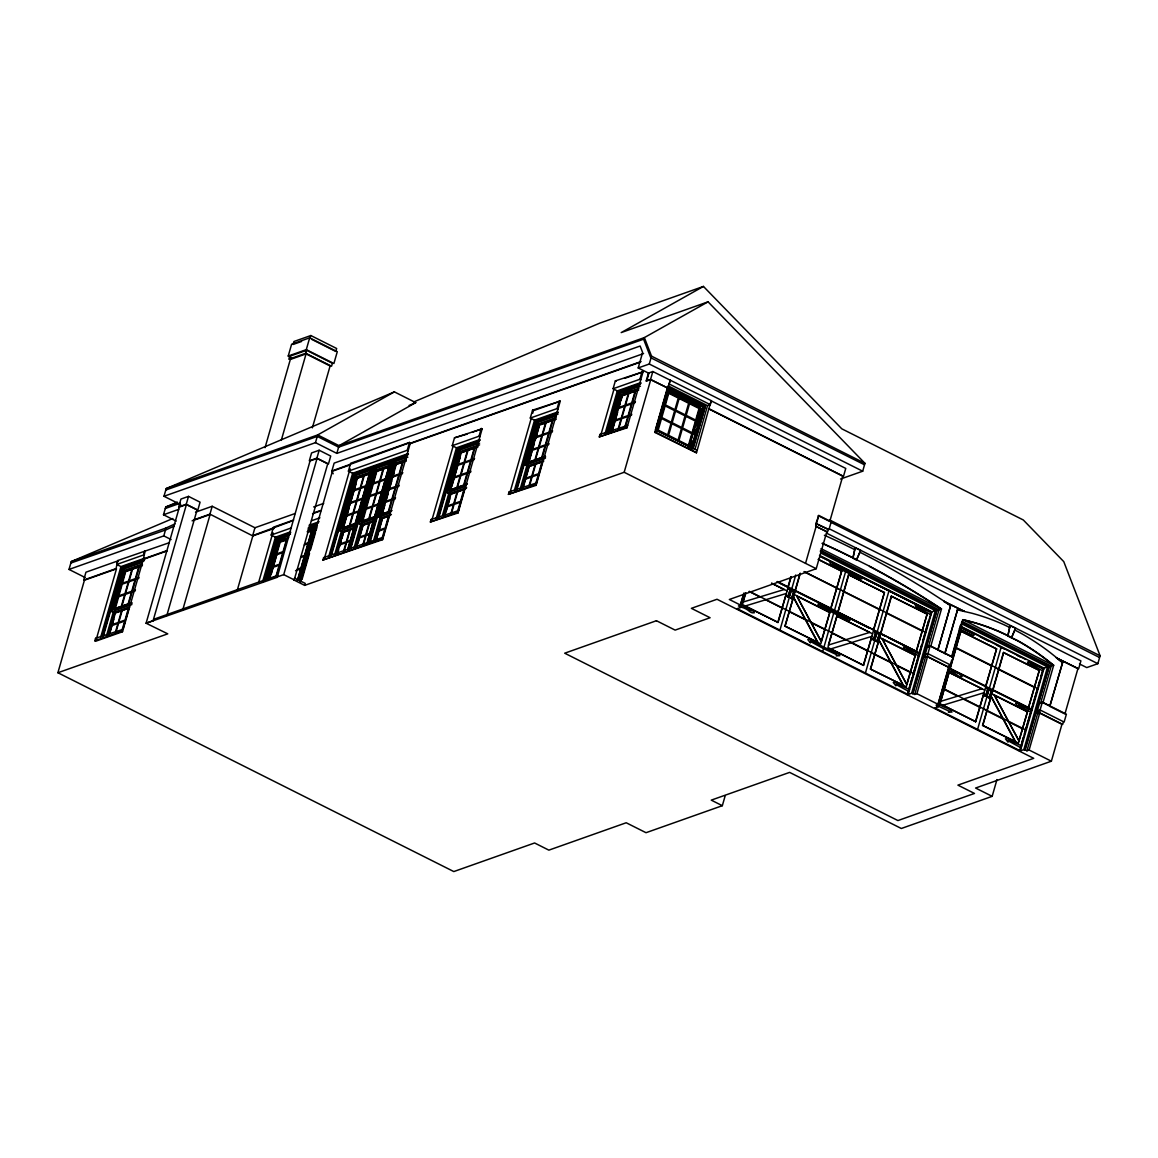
<?xml version="1.0" encoding="UTF-8"?>
<svg xmlns="http://www.w3.org/2000/svg" width="1158" height="1158" viewBox="0 0 1158 1158"><rect width="100%" height="100%" fill="white"/><g stroke="black" fill="none" stroke-linecap="round" stroke-linejoin="round"><path stroke-width="1.5" d="M852.91 558.228L855.125 547.835L852.91 558.228L856.471 560.023L860.756 550.412L855.125 547.835M1007.822 636.031L1010.037 625.638L1007.822 636.031L1011.383 637.826L1015.682 628.215L1010.037 625.638M85.127 577.524L69.017 569.432L71.275 561.558L172.86 518.509M725.226 795.618L722.331 805.693L646.019 832.703L626.203 822.759L548.863 850.146L534.605 842.981L453.806 871.569L57.9 672.74L84.433 580.201L116.48 568.853L96.432 638.753L95.549 638.304L94.84 640.765L95.723 641.214L122.531 631.732L143.274 559.372L167.114 550.933M144.403 558.286L120.953 566.595L116.712 564.467L117.841 560.53L168.923 542.827M118.29 560.747L85.953 572.197L83.694 580.071L116.032 568.621L117.841 560.53M100.76 637.001L120.953 566.595M101.933 636.553L121.836 567.159L144.663 559.082M102.599 636.886L122.502 567.492L143.708 559.994M103.467 635.699L122.791 568.274L144.432 560.617M115.713 612.611L111.877 611.67L124.138 568.94L142.448 562.47M132.026 603.347L113.614 609.296L124.731 570.503L142.477 564.221M106.565 635.539L113.223 612.35M114.28 609.629L125.397 570.836L141.537 565.133M107.81 634.845L114.381 611.931M114.946 609.962L125.701 571.618L131.911 569.418L128.581 581.041L122.372 583.241M108.953 633.542L115.047 612.264L129.566 607.125M109.359 633.947L111.733 625.653L117.957 623.453L115.568 631.747M110.082 632.239L113.846 619.154M116.147 631.544L118.536 623.25L124.746 621.05L121.633 631.284L94.84 640.765M116.712 564.467L143.52 554.986L144.649 551.049M122.951 629.141L125.325 620.833M125.614 619.848L128.943 608.24M143.274 559.372L145.097 551.266M163.987 496.275L166.202 488.56L394.386 391.882L415.751 402.622L339.048 445.671L336.833 453.386L315.468 442.66L163.987 496.275L180.778 504.714M176.161 521.114L163.495 514.76L165.71 507.03L177.348 502.094M69.017 569.432L163.799 535.879L166.057 528.005L175.046 523.879M186.25 504.251L188.508 496.377L200.073 502.181L197.815 510.056L186.25 504.251L178.679 506.929L180.938 499.055L188.508 496.377M186.409 504.584L179.403 507.045L146.096 623.221L153.088 620.746L186.409 504.584L197.077 509.94L166.81 615.506M193.429 520L209.945 514.152L212.203 506.278L254.934 527.744L295.203 513.486M182.805 609.687L210.105 514.485L192.098 520.854M288.226 356.042L291.613 344.23L309.678 337.832L337.282 351.699L333.895 363.511L306.291 349.644L288.226 356.042L291.295 357.576M265.037 447.683L290.325 359.472L306.059 353.899L330.102 365.971L312.356 427.852M254.934 527.744L252.676 535.618L292.366 520.854M237.419 589.697L252.835 535.937L274.099 528.41M306.291 349.644L309.678 337.832M305.755 353.248L306.595 350.295L332.418 363.265L331.564 366.218L305.755 353.248L288.849 359.226L289.703 356.273L306.595 350.295M309.982 338.483L310.836 335.531L336.645 348.5L335.806 351.453L311.603 339.294M281.264 440.387L306.059 353.899M290.528 531.826L275.401 537.182L271.175 535.054L273.433 527.179L293.611 520.043M258.683 582.199L272.883 532.666M262.504 582.141L275.401 537.182M264.169 579.999L276.284 537.746L290.745 532.637M264.835 580.332L276.95 538.094L289.804 533.534M265.052 581.403L277.254 538.861L290.455 534.185M267.209 579.232L278.586 539.541L288.487 536.038M267.918 580.39L279.194 541.09L288.646 537.746M269.09 579L279.86 541.423L287.734 538.644M269.597 579.029L272.926 567.406L279.15 565.205L275.821 576.829L271.16 578.479M271.247 574.151L277.182 553.408M276.4 576.626L279.729 565.003M280.004 564.018L283.348 552.409M283.623 551.425L286.952 539.802M153.102 620.746L154.246 619.081L277.761 575.352L277.196 577.321L310.054 460.927L317.046 458.452L327.728 463.822L294.132 580.1L294.697 578.131L305.234 583.415L304.67 585.383L294.132 580.1M315.468 442.66L317.683 434.93L394.386 391.882M316.901 458.119L319.159 450.245L330.725 456.064L328.467 463.938L316.901 458.119L309.316 460.812L311.574 452.937L319.159 450.245M276.748 577.104L283.739 574.629L317.046 458.452M297.302 580.694L313.384 524.617L310.17 525.761M298.055 578.913L310.778 534.547M311.256 532.839L313.181 526.152L308.231 527.903M298.547 578.87L301.514 568.491M302.513 565.886L308.462 544.303M309.36 541.278L310.937 535.662M311.849 532.637L313.167 528.034M299.053 580.086L315.121 524.009L318.334 522.866M299.719 580.419L315.787 524.342L315.121 524.009M299.98 581.302L316.091 525.124L317.422 525.79M333.186 473.781L331.883 470.988L334.141 463.113L643.573 353.566M300.689 581.924L332.447 471.176L349.745 465.038M302.064 579.376L309.533 553.321M310.532 549.847L315.512 532.477M315.989 530.813L316.945 527.469M639.824 362.353L410.164 443.659L382.632 539.657L322.908 560.038L323.603 557.577L383.341 537.182M408.108 453.618L352.625 473.26L348.399 471.132L350.657 463.258L409.498 442.428L410.164 443.659M331.883 470.988L408.253 443.239M324.501 558.026L350.092 468.744M328.829 556.245L352.625 473.26M330.001 555.826L353.508 473.825L371.182 467.571L347.661 549.572M331.159 554.436L354.174 474.158L371.848 467.904M331.521 555.015L354.478 474.939L370.98 469.091L348.022 549.167M354.811 527.961L343.781 531.869L339.945 530.943L355.81 475.605L370.661 470.351M370.589 472.146L356.418 477.168L341.682 528.555L355.853 523.546M334.633 554.798L341.277 531.609M335.878 554.117L342.45 531.204M343.014 529.235L348.963 508.492M349.948 505.033L355.897 484.29M336.544 554.45L343.115 531.536L354.145 527.628M336.949 554.87L339.801 544.911L346.01 542.711L343.637 551.02M337.21 554.783L338.614 549.876M339.555 546.605L340.959 541.683M341.899 538.412L343.318 533.505M344.216 550.803L346.604 542.509L351.265 540.858M348.341 549.905L351.308 539.541M352.293 536.082L365.262 490.702M366.174 487.677L370.965 470.973M358.126 516.454L359.545 511.474L353.335 513.674L350.006 525.298L356.215 523.098M363.916 496.232L365.349 491.253M349.412 548.95L372.934 466.949L390.593 460.696L367.086 542.697M350.584 547.56L373.6 467.282L391.274 461.029M350.932 548.139L373.889 468.064L390.405 462.216L367.926 540.583M374.222 521.086L363.207 524.994L359.371 524.067L375.235 468.729L390.087 463.475M390.014 465.27L375.829 470.293L361.093 521.679L375.945 517.004M354.058 547.922L360.703 524.733M361.759 522.026L376.495 470.626L389.102 466.167M355.289 547.242L361.861 524.328M362.425 522.359L376.799 471.407L383.009 469.207L379.679 480.831L373.469 483.016M355.969 547.575L362.541 524.661L375.134 520.203M356.838 546.344L359.226 538.036L365.436 535.836L363.062 544.144M358.039 543.001L359.443 538.094M360.384 534.822L363.207 524.994M363.641 543.927L366.015 535.633L370.676 533.983M370.734 532.666L388.654 470.003M389.059 468.715L390.825 462.563M376.596 512.907L378.97 504.613L372.76 506.799L369.431 518.422L375.641 516.222M384.774 484.377L386.193 479.398L379.983 481.598L376.654 493.221L382.864 491.021M386.931 476.835L388.292 472.117M368.837 542.074L392.345 460.073L408.412 454.385M369.995 540.685L393.011 460.406L407.471 455.297M370.357 541.264L393.315 461.188L406.516 456.513M390.492 515.339L382.618 518.118L378.782 517.192L394.646 461.868L407.862 457.193M406.284 459.509L395.254 463.417L380.519 514.803L391.534 510.91M373.947 539.396L380.114 517.858M381.185 515.151L395.92 463.75L405.372 460.406M374.714 540.366L381.286 517.452M381.851 515.484L384.818 505.105M385.817 501.66L388.292 493.019M389.291 489.559L391.766 480.917M392.75 477.458L394.241 472.276M375.38 540.699L381.952 517.785L391.404 514.442M376.263 539.469L378.637 531.16L384.861 528.96L381.749 539.208L322.908 560.038M376.524 539.396L382.618 518.118M348.399 471.132L407.24 450.303L409.498 442.428M382.574 538.716L385.44 528.757M385.715 527.773L389.045 516.164M479.904 439.519L456.455 447.813L452.228 445.7L454.486 437.825L482.177 428.778L458.047 512.951L430.356 521.997L431.051 519.537L458.742 510.49M453.125 446.148L431.948 519.985L431.051 519.537M436.276 518.219L456.455 447.813M437.449 517.771L457.338 448.392L480.179 440.301M438.607 516.381L458.003 448.725L479.209 441.227M438.969 516.931L458.307 449.507L478.283 442.428M465.748 488.69L451.229 493.829L447.393 492.903L459.639 450.173L479.615 443.109M479.6 444.875L460.247 451.736L449.13 490.529L466.877 484.247M442.559 515.107L448.725 493.569M449.796 490.862L460.913 452.069L477.053 446.351M443.326 516.077L449.897 493.163M451.909 486.128L460.131 457.468M443.992 516.41L450.563 493.496L466.688 487.793M444.875 515.18L447.249 506.871L453.458 504.685L451.084 512.98M446.062 511.836L447.48 506.929M448.407 503.658L449.825 498.751M451.663 512.777L454.052 504.468L460.262 502.268L457.149 512.516L430.356 521.997M452.228 445.7L479.036 436.204L481.294 428.33M457.989 512.024L460.841 502.065M461.13 501.081L464.459 489.458M557.982 411.886L534.533 420.18L530.292 418.067L532.55 410.178L560.24 401.146L536.111 485.318L508.42 494.365L509.129 491.904L536.82 482.857M531.189 418.501L510.012 492.353L509.129 491.904M532.694 413.261L533.447 410.627L560.24 401.146M514.34 490.587L534.533 420.18M515.513 490.138L535.416 420.759L558.243 412.668M516.178 490.471L536.082 421.092L557.288 413.58M516.54 491.021L536.371 421.874L558.011 414.202M543.811 461.058L529.293 466.196L525.457 465.27L537.717 422.54L556.028 416.055M528.526 463.562L527.194 462.882L538.311 424.103L556.057 417.821M520.145 489.125L526.789 465.936M527.86 463.229L538.977 424.436L555.116 418.718M521.389 488.444L527.961 465.53M529.003 461.868L531.913 451.75M532.883 448.378L534.33 443.326M535.3 439.953L539.165 426.448M522.055 488.777L528.627 465.863L543.145 460.725M522.938 487.547L525.312 479.238L531.536 477.038L529.148 485.347M523.199 487.475L528.83 467.832M529.727 485.13L532.115 476.835L538.325 474.635L535.951 482.929M508.42 494.365L535.213 484.869L535.922 482.408M530.292 418.067L557.099 408.571L559.357 400.697M536.53 482.727L538.904 474.433M539.194 473.448L542.523 461.825M640.765 382.574L617.315 390.883L613.089 388.755L615.347 380.881L643.037 371.834L626.97 427.852L599.279 436.899L599.989 434.438L627.679 425.391M613.972 389.204L600.872 434.887L599.989 434.438M605.185 433.179L617.315 390.883M605.866 434.424L618.198 391.447L641.025 383.37M607.038 433.049L618.864 391.78L640.07 384.282M607.892 431.876L619.168 392.562L639.144 385.498M609.224 432.542L620.5 393.228L640.475 386.164M610.454 431.891L621.093 394.791L638.84 388.509M611.612 430.544L621.774 395.124L637.899 389.421M612.466 429.401L614.84 421.107L621.05 418.906L618.198 428.865M612.278 430.877L617.605 412.32M618.56 408.948L620.022 403.896M620.977 400.523L622.439 395.457L636.958 390.318M618.777 428.663L621.643 418.704L627.853 416.504L625.002 426.462M647.09 379.607L648.885 373.296L638.203 367.94L642.632 352.495L640.142 346.025L336.833 453.386M625.581 426.26L628.432 416.301L631.544 415.201M599.279 436.899L626.073 427.403L626.782 424.943M613.089 388.755L639.882 379.274L642.14 371.385M638.203 367.94L649.276 364.017L651.534 356.143L644.369 337.586L708.059 301.833L864.954 463.316L862.696 471.205L840.549 479.036M646.193 380.953L650.564 379.404L667.92 388.133L650.709 379.737L646.193 380.953L648.451 373.079L652.822 371.53L711.417 400.711L710.288 404.649L707.524 405.633L668.152 385.86M650.564 379.404L652.822 371.53M304.67 585.383L624.176 472.276L650.709 379.737M655.312 430.081L667.138 388.813M670.178 380.244L655.746 429.922L697.188 450.332L696.494 452.792L654.95 432.441L667.63 388.234M654.95 432.441L656.239 429.763M669.049 384.181L670.468 380.142M655.993 431.254L668.238 388.523L703.861 406.415L691.601 449.145M657.02 430.646L668.152 391.853L700.199 407.949L689.082 446.742L657.02 430.646L668.586 391.708L700.633 407.804L689.082 446.742M688.634 446.901L699.765 408.108L700.633 407.804M690.834 446.351L692.31 441.212M694.264 434.38L695.741 429.256M696.711 425.84L701.618 408.745M690.733 449.449L702.978 406.719L703.861 406.415M692.701 448.855L705.468 405.72L693.135 448.696M694.916 449.622L707.524 405.633M708.87 408.687L711.128 400.813L845.76 468.425L843.502 476.3L708.87 408.687L697.188 450.332M744.652 593.634L740.7 607.429L739.817 606.98L743.725 593.316M739.817 606.98L744.16 593.157M771.489 583.328L784.255 589.494L742.9 602.117L745.52 592.939M745.824 592.838L742.466 604.534L778.075 622.425L791.204 576.641M777.785 622.526L786.383 593.446L745.028 606.068L778.075 622.425M777.105 581.649L787.947 587.092L790.914 576.742M787.035 596.515L787.179 596.023A2.2 0.941 -63.3 0 0 788.714 594.17L789.857 590.189A2.2 0.941 -63.3 0 0 789.148 589.133L790.176 589.089A2.75 1.172 -63.3 0 1 790.928 591.029L790.089 593.982A2.75 1.172 -63.3 0 1 787.918 596.963L787.035 596.515A2.75 1.172 -63.3 0 0 789.191 593.533L790.045 590.58A2.75 1.172 -63.3 0 0 789.293 588.64M787.918 596.963L788.062 596.471A2.2 0.941 -63.3 0 0 789.611 594.619L790.74 590.638A2.2 0.941 -63.3 0 0 790.045 589.581L789.148 589.133M779.942 630.126L795.749 574.99M793.65 595.777A2.75 1.172 -63.3 0 1 791.479 598.744L790.74 597.803A2.2 0.941 -63.3 0 0 792.275 595.95L793.418 591.984A2.2 0.941 -63.3 0 0 792.709 590.927L793.737 590.87A2.75 1.172 -63.3 0 1 794.489 592.824M791.479 598.744L791.623 598.252A2.2 0.941 -63.3 0 0 793.172 596.399L794.301 592.433A2.2 0.941 -63.3 0 0 793.606 591.376L792.709 590.927M784.907 626.102L793.505 597.021L817.953 642.458L784.907 626.102L820.805 643.891L830.156 611.279M830.966 608.442L795.068 590.667L800.004 573.427M785.196 626L800.294 573.326M815.941 523.532L818.778 515.455L831.241 521.708L828.983 529.582L815.941 523.532L828.245 529.467L827.55 531.927L815.681 526.224L816.39 523.763M816.52 523.329L818.778 515.455M815.97 526.123L816.68 523.662M805.534 563.367L816.129 526.441M740.251 606.821L738.471 605.923L740.657 605.156L729.352 599.482L816.216 568.723L826.812 531.812L815.681 526.224M821.239 641.474L796.791 596.037L821.239 641.474L829.837 612.379L794.229 594.503M830.677 608.543L841.707 571.039L830.648 609.557M822.672 651.578L823.526 648.625L810.528 641.575L810.397 642.893L807.777 639.592L811.396 639.433L810.832 640.519L837.089 653.705L837.205 652.403L839.825 655.689L836.221 655.848L836.785 654.777L823.526 648.625M824.091 646.656L833.688 613.19L820.689 606.141L820.559 607.443L817.939 604.158L821.558 603.998L820.993 605.084L847.251 618.271L847.366 616.968L850.001 620.254L846.382 620.413L846.947 619.327L833.688 613.19M834.252 611.221L845.543 571.835L832.544 564.786L832.428 566.088L829.794 562.802L833.413 562.643L832.848 563.729L859.106 576.916L859.236 575.613L861.856 578.899L858.237 579.058L858.802 577.972L845.543 571.835M846.107 569.866L846.397 568.882M836.669 616.07L869.73 632.413L828.361 645.049L836.959 615.955L872.582 633.846M873.711 629.909L837.799 612.133L848.525 574.715L884.437 592.491L863.55 665.358L830.778 648.9M837.277 614.855L827.927 647.467L863.55 665.358M837.784 613.132L848.828 574.614M863.26 665.459L871.858 636.364L830.489 649.001M873.421 630.01L884.437 592.491M872.495 639.433L872.64 638.941A2.2 0.941 -63.3 0 0 874.189 637.088L875.318 633.122A2.2 0.941 -63.3 0 0 874.623 632.065L875.651 632.007A2.75 1.172 -63.3 0 1 876.403 633.962L875.549 636.914A2.75 1.172 -63.3 0 1 873.393 639.882L872.495 639.433A2.75 1.172 -63.3 0 0 874.666 636.466L875.506 633.513A2.75 1.172 -63.3 0 0 874.768 631.559M873.393 639.882L873.537 639.39A2.2 0.941 -63.3 0 0 875.072 637.537L876.215 633.571A2.2 0.941 -63.3 0 0 875.506 632.514L874.623 632.065M865.417 673.044L889.127 590.348M876.07 641.228L876.201 640.736A2.2 0.941 -63.3 0 0 877.75 638.883L878.879 634.902A2.2 0.941 -63.3 0 0 878.184 633.846L879.212 633.802A2.75 1.172 -63.3 0 1 879.964 635.742L879.11 638.695A2.75 1.172 -63.3 0 1 876.953 641.677L876.07 641.228A2.75 1.172 -63.3 0 0 878.227 638.246L879.067 635.293A2.75 1.172 -63.3 0 0 878.329 633.354M876.953 641.677L877.098 641.185A2.2 0.941 -63.3 0 0 878.633 639.332L879.776 635.351A2.2 0.941 -63.3 0 0 879.067 634.294L878.184 633.846M870.382 669.034L878.98 639.94L903.428 685.377L870.382 669.034L906.28 686.81L915.631 654.198M916.441 651.375L880.543 633.585L891.269 596.182L927.167 613.957L916.123 652.475M870.671 668.933L891.559 596.081M906.714 684.392L882.266 638.955L906.714 684.392L915.312 655.312L879.704 637.421M916.152 651.476L927.167 613.957M912.215 677.589L907.279 694.814L919.423 653.373M913.199 674.144L921.594 644.861M922.593 641.402L925.054 632.789M926.053 629.344L928.513 620.731M919.915 651.65L925.343 632.688M925.85 630.965L931.278 612.017L820.009 556.13M908.147 694.51L931.857 611.815L935.36 610.57L911.635 693.266L908.147 694.51L737.212 608.659L740.7 607.429M912.533 693.714L936.967 609.875L912.967 693.57L911.635 693.266M925.604 654.849L924.895 657.31L927.37 656.441L928.079 653.981L925.155 654.632L927.413 646.757L930.178 645.773L953.324 657.397M912.967 693.57L914.748 694.453L925.343 657.541L927.515 656.76L948.894 667.5M859.829 552.149L872.133 558.503A911.187 754.032 70.5 0 1 930.352 592.288L950.646 605.446L937.893 649.899L930.771 646.323L941.497 608.92L939.022 609.788L928.296 647.206L927.413 646.757M925.155 654.632L927.92 653.648L930.178 645.773M914.748 694.453L916.933 693.685L927.515 656.76M950.646 605.446L937.893 649.899M944.725 653.59L957.565 609.73L945.015 653.474L939.037 650.724M951.688 660.161L938.356 706.684L937.459 706.235L948.72 666.965M951.659 656.716L960.966 624.263M937.459 706.235L949.647 665.097M952.093 656.557L961.401 624.104M1008.155 635.67L1002.292 632.876A241.906 200.175 70.5 0 0 962.877 619.646L952.151 657.064L945.015 653.474M952.672 656.716L962.066 623.988L1047.541 666.907L1023.817 749.617L1020.328 750.847L934.853 707.929L938.356 706.684M948.851 672.407L981.912 688.749L940.542 701.386L949.14 672.306L984.763 690.182M985.892 686.245L949.98 668.47L960.706 631.052L996.618 648.842L975.716 721.695L942.959 705.236M960.995 630.951L949.951 669.469C958.853 674.057 958.636 672.291 962.168 676.59C957.145 677.401 958.144 673.493 949.459 671.191L940.108 703.803L975.716 721.695M975.427 721.796L984.039 692.701L942.67 705.338M985.588 686.347L996.618 648.842M984.676 695.784L984.821 695.278A2.2 0.941 -63.3 0 0 986.37 693.425L987.499 689.459A2.2 0.941 -63.3 0 0 986.804 688.402L987.832 688.344A2.75 1.172 -63.3 0 1 988.585 690.298L987.731 693.251A2.75 1.172 -63.3 0 1 985.574 696.233L984.676 695.784A2.75 1.172 -63.3 0 0 986.848 692.802L987.687 689.85A2.75 1.172 -63.3 0 0 986.934 687.91M985.574 696.233L985.719 695.726A2.2 0.941 -63.3 0 0 987.253 693.874L988.396 689.907A2.2 0.941 -63.3 0 0 987.687 688.851L986.804 688.402M977.584 729.381L1001.308 646.685M991.291 695.032A2.75 1.172 -63.3 0 1 989.135 698.013L988.382 697.073A2.2 0.941 -63.3 0 0 989.931 695.22L991.06 691.254A2.2 0.941 -63.3 0 0 990.365 690.182L991.393 690.139A2.75 1.172 -63.3 0 1 992.145 692.079M989.135 698.013L989.279 697.521A2.2 0.941 -63.3 0 0 990.814 695.668L991.957 691.688A2.2 0.941 -63.3 0 0 991.248 690.631L990.365 690.182M982.549 725.371L991.161 696.291L1015.609 741.728L982.549 725.371L1018.461 743.146L1027.812 710.534M1028.622 707.712L992.724 689.922L1003.45 652.519L1039.348 670.294L1028.304 708.812M982.852 725.27L1003.74 652.417M722.331 805.693L711.258 800.135L789.611 772.386L901.329 828.491L992.16 796.342L996.966 779.566M1018.895 740.729L994.433 695.292L1018.895 740.729L1027.493 711.649L991.885 693.758M1028.333 707.813L1039.348 670.294M1021.921 742.539L1023.397 737.371M1024.396 733.926L1030.316 713.256M1031.315 709.811L1037.235 689.14M1038.219 685.681L1039.71 680.513M1040.695 677.068L1042.171 671.901M1037.525 689.024L1019.445 751.166M1038.017 687.302L1043.459 668.354M1020.328 750.847L1044.038 668.152L1047.541 666.907M1024.714 750.066L1049.148 666.226L1025.148 749.906L1023.817 749.617M1037.336 710.969L1039.595 703.094L1042.359 702.11L1066.402 714.182L1064.13 722.056L1040.101 709.984L1037.336 710.969L1040.246 710.317L1039.551 712.778L1037.076 713.661L1037.771 711.2M1025.148 749.906L1026.929 750.804L1037.51 713.878L1039.696 713.111L1061.958 724.286L1051.377 761.197L975.601 788.033L992.16 796.342M1040.477 703.543L1051.203 666.125L1053.679 665.257L1042.953 702.66L1039.595 703.094M1040.101 709.984L1042.359 702.11M1026.929 750.804L1029.115 750.022L1039.696 713.111M826.508 533.143L1080.906 660.9L1078.648 668.774L1056.414 657.86L1077.91 668.658L1064.926 713.95L1049.785 706.351L1062.624 662.492L1050.335 652.678A250.707 207.47 70.5 0 0 1020.097 632.804L1014.726 629.981M1049.785 706.351L1062.624 662.492M1063.406 721.941L1062.697 724.401L1039.551 712.778M1079.459 663.925L1086.769 667.587L1097.842 663.679L1100.1 655.79L1063.768 561.63L1023.296 519.971L841.794 428.822L703.442 286.431L599.83 323.111L413.536 402.029M856.471 560.023L860.466 550.513M1011.383 637.826L1017.564 640.548A241.906 200.175 70.5 0 1 1053.679 665.257M1011.759 637.479L1015.378 628.316M703.442 286.431L621.195 332.592L708.059 301.833M174.163 526.108L166.187 529.756L70.855 563.034M409.092 405.445L415.751 402.622M310.836 335.531L293.929 341.509L293.09 344.462L301.543 341.48M166.202 488.56L317.683 434.93L339.048 445.671L644.369 337.586M165.782 490.037L317.263 436.407L338.628 447.147L643.587 339.193L650.753 357.75L864.519 464.792M165.71 507.03L177.478 502.861M165.29 508.507L180.416 503.151M163.495 514.76L178.636 509.39M195.528 512.183L212.203 506.278M71.275 561.558L166.057 528.005M409.715 443.442L641.083 361.528M467.108 434.12L454.486 437.825M472.131 432.339L482.177 428.778M624.611 378.362L643.037 371.834M369.677 473.043L357.084 477.501L342.348 528.888L354.941 524.429M370.343 473.376L357.75 477.834L356.418 477.168M389.768 466.5L377.161 470.959L375.829 470.293M398.164 463.533L406.038 460.739M370.386 473.68L364.177 475.88L360.847 487.489L367.057 485.289M389.812 466.804L383.602 469.004L380.258 480.613L386.483 478.413M406.125 461.029L403.013 462.129L399.684 473.738L402.796 472.638M142.839 559.14L166.665 550.701M623.496 393.315L631.819 390.376M140.596 566.03L126.063 571.169L124.731 570.503M477.718 446.699L461.579 452.402L460.247 451.736M541.264 424.19L555.782 419.051M142.405 565.712L139.293 566.812L135.964 578.421L139.076 577.321M366.782 486.273L360.558 488.473L357.229 500.097L363.453 497.897M373.18 484.015L379.404 481.815L376.075 493.424L369.851 495.624M402.506 473.622L399.409 474.722L396.065 486.346L399.177 485.245M477.921 446.93L474.809 448.03L471.48 459.654L474.577 458.554M555.985 419.297L552.873 420.397L549.543 432.021L552.656 430.921M638.767 389.985L635.655 391.086L632.326 402.709L635.438 401.609M313.673 506.943L323.733 503.383M313.775 512.893L320.505 510.519M312.544 513.718L320.954 510.736M668.238 388.523L667.37 388.842L702.978 406.719M122.082 584.225L128.306 582.025L124.977 593.634L118.753 595.834M138.786 578.305L135.689 579.405L132.345 591.029L135.457 589.929M363.163 498.881L356.954 501.081L353.624 512.69L359.834 510.49M369.576 496.608L375.785 494.408L372.456 506.032L366.246 508.232M382.589 492.005L376.364 494.205L373.035 505.814L379.259 503.614M398.902 486.23L395.79 487.33L392.461 498.953L395.558 497.853M474.302 459.538L471.19 460.638L467.861 472.247L470.973 471.147M552.366 431.905L549.268 433.005L545.925 444.614L549.037 443.514M635.149 402.593L632.051 403.693L628.722 415.317L631.819 414.217M668.586 391.708L667.717 392.012L699.765 408.108M271.175 535.054L291.353 527.918M311.516 520.767L319.926 517.8M309.027 525.283L319.116 521.708M309.229 526.658L312.443 525.529M307.912 529.163L312.863 527.411M118.478 596.819L124.688 594.619L121.358 606.242L115.149 608.442M135.182 590.913L132.07 592.013L128.741 603.622L131.838 602.522M365.957 509.216L372.167 507.016L368.837 518.625L362.628 520.825M395.283 498.837L392.171 499.938L388.842 511.546L391.954 510.446M470.684 472.131L467.586 473.231L464.257 484.855L467.354 483.755M548.762 444.498L545.65 445.598L542.32 457.222L545.418 456.122M279.932 540.207L284.882 538.456M308.057 530.871L312.79 529.206M307.159 531.768L311.878 530.089M282.103 541.206L286.822 539.541M307.927 532.376L312.588 530.726M113.614 609.296L131.361 603.014M527.194 462.882L544.94 456.599M363.337 521.462L374.367 517.554M382.762 514.586L390.637 511.807M451.403 490.283L465.921 485.144M529.467 462.65L545.606 456.947M111.877 611.67L131.853 604.606M339.945 530.943L354.797 525.689M359.371 524.067L374.222 518.813M378.782 517.192L390.333 513.095M447.393 492.903L465.704 486.418M525.457 465.27L545.432 458.192M304.597 543.999L309.258 542.349M304.308 544.984L308.969 543.334M117.334 612.032L128.625 608.037M354.869 528.251L350.208 529.901L346.879 541.524L351.54 539.874M372.731 521.925L369.634 523.025L366.304 534.649L369.402 533.548M300.979 556.593L305.64 554.943M300.704 557.577L305.365 555.927M95.549 638.304L123.24 629.272M297.374 569.2L302.035 567.55M277.196 577.321L146.096 623.221L167.751 633.846L57.9 672.74M295.536 570.735L301.746 568.535M943.871 601.335L964.368 611.381L943.871 601.335L950.356 605.547M1011.47 637.595L1017.274 640.649A241.906 200.175 70.5 0 1 1053.389 665.358L962.877 619.646M956.204 647.684L1038.118 688.822M948.301 666.255L951.065 665.271L927.92 653.648M949.98 668.47L1032.183 709.492M944.349 689.039L1026.249 730.177M1099.318 657.397L830.793 522.229M957.275 609.832L971.678 613.175A250.707 207.47 70.5 0 1 1004.261 624.857L1009.704 627.462M931.582 612.799L918.323 606.647L918.887 605.576L915.269 605.735L917.889 609.021L918.005 607.718L931.018 614.768M959.2 628.866L970.983 634.323L970.418 635.395L974.037 635.235C970.534 630.878 970.158 632.514 961.183 627.781M1043.763 669.136L1030.49 662.998L1031.054 661.913L1027.45 662.072L1030.07 665.358L1030.186 664.055L1043.199 671.104M919.727 654.14L906.453 648.002L907.018 646.917L903.414 647.076L906.034 650.362L906.149 649.059L919.163 656.108M1031.894 710.476L1018.635 704.339L1019.199 703.268L1015.595 703.413L1018.215 706.713L1018.331 705.41L1031.329 712.459M741.004 607.067C749.848 609.34 749.298 613.624 754.365 612.77L751.745 609.484L751.614 610.787L740.063 604.519M909.551 689.589L896.292 683.452L896.857 682.366L893.252 682.525L895.872 685.811L895.988 684.508L908.987 691.558M937.169 705.656L948.967 711.113L948.402 712.199L952.006 712.04C948.518 707.683 948.141 709.318 939.152 704.571M1021.732 745.926L1008.473 739.788L1009.038 738.703L1005.434 738.862L1008.053 742.148L1008.169 740.845L1021.168 747.894M1007.865 635.771L1002.003 632.977A241.906 200.175 70.5 0 0 962.587 619.747M854.792 549.63L842.402 543.565A911.187 754.032 70.5 0 0 824.38 535.242M853.243 557.852L840.288 551.512A902.386 746.751 70.5 0 0 822.441 543.276M852.954 557.953L839.999 551.613A902.386 746.751 70.5 0 0 822.151 543.377M651.534 356.143L864.954 463.316M649.276 364.017L862.696 471.205M669.338 384.08L710.288 404.649M705.468 405.72L667.63 387.105L705.034 405.879M708.58 408.803L842.763 476.184L829.765 521.476L818.199 515.657M668.036 389.928L700.561 406.255M639.882 379.274L640.779 379.708M615.347 380.881L616.23 381.329M619.168 392.562L620.5 393.228M621.093 394.791L622.439 395.457M655.529 432.224L696.494 452.792M829.606 519.942L1100.1 655.79M828.954 528.627L1097.842 663.679M626.073 427.403L626.97 427.852M557.099 408.571L557.982 409.02M853.489 558.026L857.05 559.821M1008.401 635.829L1011.962 637.624M821.022 548.646L941.208 609.021A902.386 746.751 70.5 0 0 869.441 566.407M820.443 550.238L939.022 609.788M961.994 621.325L1051.203 666.125M820.747 551.512L936.967 609.875M961.893 622.396L1049.148 666.226M820.313 551.671L936.533 610.034M961.458 622.555L1048.714 666.371M820.863 553.075L935.36 610.57M532.55 410.178L533.447 410.627M819.488 555.377L931.857 611.815M960.156 626.015L1044.038 668.152M961.212 627.043L1025.713 659.452M1028.941 661.059L1041.838 667.544M819.719 556.231L926.154 609.687M960.923 627.158L972.213 632.818M980.276 636.871L988.339 640.924M996.401 644.977L1004.464 649.016M1017.361 655.5L1020.589 657.122M1033.486 663.592L1036.714 665.213M818.474 559.372L841.707 571.039M818.185 559.473L841.403 571.14M848.525 574.715L884.147 592.606M891.269 596.182L926.878 614.058M960.706 631.052L996.329 648.943M1003.45 652.519L1039.059 670.395M536.371 421.874L537.717 422.54M538.311 424.103L539.642 424.769M624.176 472.276L816.216 568.723M925.937 632.485L804.101 571.545M804.405 571.951L838.262 588.959M843.111 591.391L880.196 610.02M886.652 613.248L922.13 631.067M955.278 647.727L992.377 666.357M997.212 668.788L1034.297 687.403M1042.953 702.66L1050.074 706.235M927.37 656.441L949.618 667.616M777.394 581.533L920.002 653.155M779.117 582.908L788.801 587.757M796.863 591.81L830.72 608.819M837.176 612.061L869.426 628.258M882.324 634.743L885.552 636.364M888.779 637.971L916.195 651.751M949.357 668.398L984.836 686.216M992.898 690.269L1028.376 708.088M479.036 436.204L479.919 436.653M771.778 583.227L787.107 590.927M796.791 596.037L829.548 612.481M882.266 638.955L915.023 655.414M994.433 695.292L1027.204 711.75M787.179 596.023L788.062 596.471M790.74 597.803L791.623 598.252M872.64 638.941L873.537 639.39M876.201 640.736L877.098 641.185M984.821 695.278L985.719 695.726M988.382 697.073L989.279 697.521M914.082 673.84L749.487 591.42M749.009 591.434L760.285 597.094M765.134 599.526L782.866 608.442M789.322 611.685L807.054 620.587M811.903 623.018L824.8 629.489M831.241 632.731L845.76 640.027M850.594 642.458L868.341 651.361M873.175 653.792L892.529 663.505M895.756 665.126L910.26 672.422M943.423 689.068L957.941 696.363M962.776 698.795L980.522 707.697M985.357 710.129L1004.71 719.856M1007.938 721.477L1022.442 728.758M535.213 484.869L536.111 485.318M458.307 449.507L459.639 450.173M916.933 693.685L938.298 704.411L936.113 705.193L937.893 706.091M1029.115 750.022L1051.377 761.197M407.24 450.303L408.123 450.751M393.315 461.188L394.646 461.868M395.254 463.417L396.586 464.083M373.889 468.064L375.235 468.729M457.149 512.516L458.047 512.951M354.478 474.939L355.81 475.605M381.749 539.208L382.632 539.657M277.254 538.861L278.586 539.541M279.194 541.09L280.526 541.77M209.945 514.152L252.835 535.937M283.739 574.629L294.422 579.999M163.799 535.879L171.109 539.556M122.791 568.274L124.138 568.94M121.633 631.284L122.531 631.732M856.558 559.763L869.73 566.305A902.386 746.751 70.5 0 1 941.497 608.92M1056.414 657.86L1062.335 662.593M990.872 696.392L1015.32 741.829M878.69 640.056L903.139 685.493M793.216 597.123L817.664 642.56M990.495 689.69A2.75 1.172 -63.3 0 1 991.248 691.644L990.408 694.597A2.75 1.172 -63.3 0 1 988.237 697.565M792.854 590.421A2.75 1.172 -63.3 0 1 793.606 592.375L792.752 595.328A2.75 1.172 -63.3 0 1 790.596 598.31M115.351 613.045L112.022 624.669L118.232 622.468L121.561 610.845L115.351 613.045M125.267 594.416L121.937 606.039L128.162 603.839L131.491 592.216L125.267 594.416M128.885 581.808L125.556 593.432L131.766 591.231L135.095 579.608L128.885 581.808M132.504 569.215L129.175 580.824L135.385 578.624L138.714 567.015L132.504 569.215M122.14 610.642L118.811 622.266L125.035 620.066L128.364 608.442L122.14 610.642M276.545 554.812L273.216 566.421L279.425 564.221L282.755 552.612L276.545 554.812M280.164 542.205L276.82 553.828L283.044 551.628L286.373 540.004L280.164 542.205M346.546 516.092L343.202 527.701L349.427 525.5L352.756 513.891L346.546 516.092M350.15 503.484L346.821 515.107L353.031 512.907L356.36 501.284L350.15 503.484M353.769 490.876L350.44 502.5L356.65 500.299L359.979 488.676L353.769 490.876M357.373 478.283L354.044 489.892L360.268 487.692L363.598 476.083L357.373 478.283M343.419 532.318L340.09 543.927L346.3 541.727L349.629 530.118L343.419 532.318M362.83 525.442L359.501 537.051L365.711 534.851L369.055 523.242L362.83 525.442M385.382 502.34L382.053 513.949L388.263 511.749L391.592 500.14L385.382 502.34M388.987 489.733L385.657 501.356L391.882 499.156L395.211 487.532L388.987 489.733M392.605 477.139L389.276 488.748L395.486 486.548L398.815 474.939L392.605 477.139M396.224 464.532L392.895 476.155L399.105 473.955L402.434 462.331L396.224 464.532M382.256 518.567L378.927 530.176L385.136 527.976L388.466 516.367L382.256 518.567M453.994 478.051L450.65 489.66L456.874 487.475L460.204 475.851L453.994 478.051M457.598 465.444L454.269 477.067L460.479 474.867L463.808 463.243L457.598 465.444M461.217 452.85L457.888 464.459L464.097 462.259L467.427 450.65L461.217 452.85M450.867 494.278L447.538 505.887L453.748 503.687L457.077 492.078L450.867 494.278M460.783 475.649L457.453 487.257L463.663 485.057L466.992 473.448L460.783 475.649M464.401 463.041L461.072 474.664L467.282 472.464L470.611 460.841L464.401 463.041M468.006 450.433L464.676 462.056L470.901 459.856L474.23 448.233L468.006 450.433M457.656 491.875L454.327 503.484L460.537 501.284L463.88 489.675L457.656 491.875M532.058 450.419L528.728 462.028L534.938 459.827L538.267 448.218L532.058 450.419M535.662 437.811L532.333 449.434L538.557 447.234L541.886 435.611L535.662 437.811M539.281 425.203L535.951 436.827L542.161 434.626L545.49 423.017L539.281 425.203M528.931 466.645L525.602 478.254L531.812 476.054L535.141 464.445L528.931 466.645M538.846 448.001L535.517 459.625L541.727 457.424L545.071 445.801L538.846 448.001M542.465 435.408L539.136 447.017L545.346 444.817L548.675 433.208L542.465 435.408M546.084 422.8L542.74 434.424L548.964 432.224L552.294 420.6L546.084 422.8M535.72 464.228L532.39 475.851L538.615 473.651L541.944 462.028L535.72 464.228M618.459 408.499L615.115 420.122L621.339 417.922L624.669 406.313L618.459 408.499M622.063 395.906L618.734 407.515L624.944 405.329L628.287 393.706L622.063 395.906M625.248 406.096L621.918 417.72L628.128 415.519L631.457 403.896L625.248 406.096M628.866 393.503L625.537 405.112L631.747 402.912L635.076 391.303L628.866 393.503M661.522 418.487L658.193 430.11L667.688 434.872L671.018 423.263L661.522 418.487M665.141 405.893L661.811 417.502L671.307 422.279L674.636 410.656L665.141 405.893M668.759 393.286L665.43 404.909L674.926 409.671L678.255 398.062L668.759 393.286M671.915 423.712L668.586 435.321L678.081 440.098L681.411 428.474L671.915 423.712M675.534 411.104L672.19 422.728L681.7 427.49L685.029 415.881L675.534 411.104M679.138 398.511L675.809 410.12L685.304 414.897L688.634 403.274L679.138 398.511M682.308 428.923L678.964 440.547L688.474 445.309L691.804 433.7L682.308 428.923M685.912 416.33L682.583 427.939L692.079 432.716L695.408 421.092L685.912 416.33M689.531 403.722L686.202 415.346L695.697 420.108L699.027 408.484L689.531 403.722M656.441 620.717L564.699 653.199L897.928 820.559L974.486 793.447L957.927 785.138L1033.703 758.316L717.019 599.265L691.384 608.341L710.086 617.735L675.128 630.111L656.441 620.717"/></g></svg>
